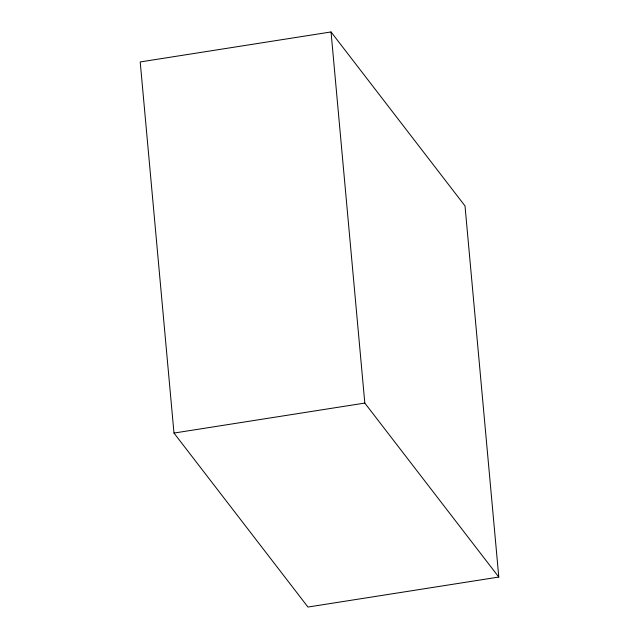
<?xml version="1.0" encoding="UTF-8"?>
<svg xmlns="http://www.w3.org/2000/svg" width="639" height="639" viewBox="0 0 639 639"><rect width="100%" height="100%" fill="white"/><g stroke="black" fill="none" stroke-linecap="round" stroke-linejoin="round"><path stroke-width="0.96" d="M331.042 31.95L140.213 61.943L173.984 433.066L307.958 607.05L498.787 577.057L465.016 205.934L331.042 31.95L364.813 403.073L498.787 577.057M173.984 433.066L364.813 403.073"/></g></svg>
